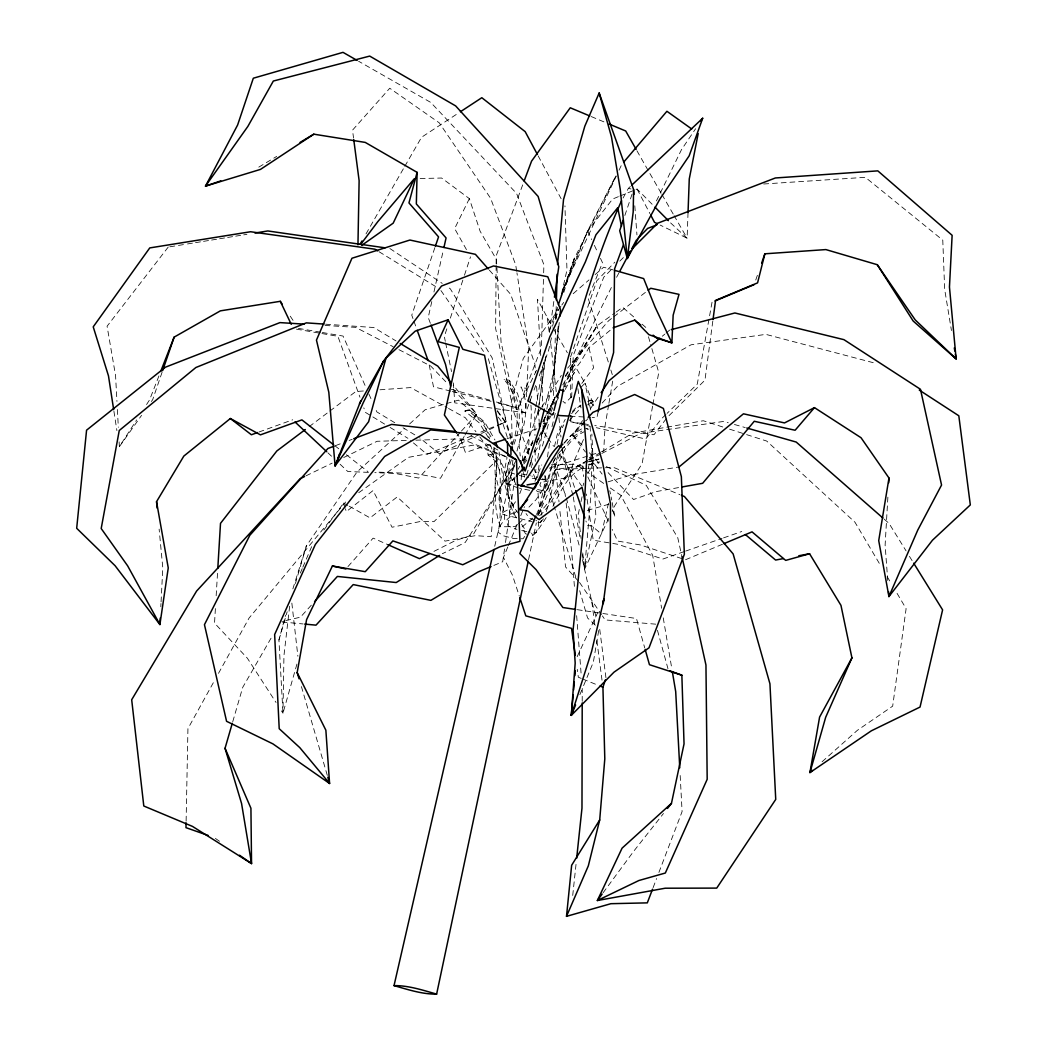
<?xml version="1.0" encoding="UTF-8"?>
<svg xmlns="http://www.w3.org/2000/svg" width="1047" height="1047" viewBox="0 0 1047 1047"><rect width="100%" height="100%" fill="white"/><g stroke="black" fill="none" stroke-linecap="round" stroke-linejoin="round"><path stroke-width="0.75" stroke-dasharray="5 3.75" d="M582.211 701.346L582.237 688.389M496.134 265.48L495.637 328.562L513.855 412.217L528.944 454.45M496.134 263.87L496.199 255.782L523.592 182.492M186.117 821.175L187.936 728.647L214.583 680.432M538.577 521.38L538.433 526.863L535.972 532.517L528.068 532.007M555.564 329.281L553.078 405.398M555.839 319.557L556.219 306.601M543.458 279.313L541.378 347.643L518.147 408.134L496.199 402.598M543.655 272.796L543.903 264.669L516.551 193.407L430.723 102.41L358.571 61.236M553.968 412.152L552.737 415.109L552.855 411.877M688.036 212.58L687.107 238.206L660.186 225.092M570.995 415.319L570.746 421.784L585.09 425.095M571.662 397.559L573.259 355.548L603.739 277.233L612.914 268.032M526.118 403.213L525.646 412.871L454.751 402.859L453.377 382.705M526.419 396.761L528.735 348.442L516.943 272.848M160.819 606.737L160.976 603.504M161.068 601.881L162.795 567.867L159.131 529.128M887.882 497.168L885.121 545.042L887.738 580.47M521.17 479.762L521.537 473.453M522.27 460.863L522.545 456.139L537.491 413.931L540.893 408.422M215.394 608.608L214.53 623.096L247.38 658.223L276.028 702.472M216.166 595.743L217.711 570M512.873 460.078L511.106 480.403L506.12 484.067C504.065 475.822 507.664 467.643 509.117 459.594M608.713 518.474L584.606 569.058L590.6 498.922L592.576 448.548L587.459 472.001M546.809 409.128L553.654 375.533L558.378 324.243M553.654 375.533L558.732 323.955M559.242 322.489L554.203 370.023L544.767 407.558M572.722 895.46L576.151 863.134M539.061 465.313L537.674 477.406L531.797 476.071M289.639 606.226L283.946 655.697L282.965 713.19L280.36 709.172M549.531 443.3L547.45 457.081M538.394 409.325L537.53 415.777L538.878 406.118M538.603 407.715L545.055 359.37M712.798 321.154L704.958 380.166L667.305 417.36M539.1 404.508L546.089 354.645M549.413 332.436L554.203 298.788M504.562 548.929L502.704 561.742L492.509 565.982M505.492 542.529L515.255 475.273M535.92 469.37L535.41 472.55L540.069 471.085M537.726 458.22L545.5 415.528M598.701 630.516L593.361 662.097L582.328 688.73M608.634 404.914L605.087 425.736L603.726 451.008L599.067 452.474M608.909 403.317L613.267 377.692M516.996 451.074C522.309 430.343 531.536 407.689 520.987 386.906L521.354 387.796L526.091 388.215L528.068 393.894M535.541 408.212L534.69 412.976L534.965 435.513M535.828 406.629L543.786 362.223M712.039 302.23L697.263 384.144L667.109 413.343M652.595 406.184L642.047 463.886L614.916 505.465L612.168 511.25M652.883 404.587L658.746 372.523L650.697 344.515M557.096 444.255L558.889 434.636L563.731 424.833M561.14 295.686L574.293 258.596L615.95 175.975M551.991 426.666L555.617 411.707M598.19 411.589L596.921 417.753L592.196 417.465M511.381 459.842C504.824 477.223 511.904 494.943 514.077 512.349L507.782 515.909L500.963 513.514C497.757 494.995 503.646 475.796 507.036 457.578M563.613 387.469L564.608 382.731L580.588 361.961L588.977 347.669L613.215 327.79M528.565 559.674L536.339 522.937M538.04 514.954L545.474 479.814L542.346 478.845M582.433 554.609L584.606 569.058L595.848 515.844L591.856 434.073M579.292 509.496L578.258 514.195L581.059 538.394M580.993 501.683L582.354 495.44M431.796 301.575L428.223 317.477L430.461 323.536M433.942 292.021L443.221 250.665M554.478 446.65L557.148 434.754L565.236 419.363M512.664 444.046C519.561 422.7 519.953 397.258 504.117 379.655L509.091 380.179L517.558 393.541L521.615 408.029L522.662 425.37L519.063 444.648L520.254 455.995M608.464 503.188L601.488 534.153L591.908 525.921L587.485 525.542L585.927 520.987M494.721 546.272L511.512 473.048L513.645 472.616M551.455 337.867L548.576 350.483L537.949 379.394M555.787 318.942L557.946 309.493M561.558 293.723L566.964 270.074L564.948 205.853M509.85 459.227L506.382 473.519L509.222 509.025L500.963 513.514M536.444 444.805L537.229 441.742M542.451 446.074L548.419 424.074L543.445 423.263M552.737 415.109L553.575 411.981M582.996 485.913L583.729 483.138M296.942 664.06L282.965 713.19L278.934 639.992L285.556 615.191M513.985 444.321C522.231 423.276 521.681 397.86 506.539 379.996L504.117 379.655M546.233 511.551C555.865 484.264 554.112 446.388 584.134 431.744M552.528 326.167L557.632 307.373M557.92 455.327L550.146 483.23L547.764 488.779L545.081 492.378L542.621 492.587L537.294 491.527L535.344 489.171M539.009 513.855C545.474 495.401 546.508 475.155 555.46 457.618M232.748 721.71L242.734 687.329L272.442 635.778M278.934 639.992L287.166 611.762M295.411 583.532L306.378 545.88L356.975 472.027L404.836 428.315M555.643 318.772L558.509 309.519M563.77 292.545L574.293 258.596L562.147 293.788M526.615 475.011L530.672 461.91M292.859 588.898L306.378 545.88M514.378 466.007L507.834 484.395L517.872 487.732M536.391 442.528L543.275 431.626L548.131 416.693M550.081 410.712L555.08 397.337M446.833 328.85L444.321 336.519L445.302 341.296M450.354 318.131L463.952 276.761M464.462 275.23L470.509 256.842M531.117 460.458L535.959 446.231M624.85 215.473L632.061 194.153M162.089 372.235L152.666 399.705L150.82 402.323M434.885 247.629L411.759 315.173L413.395 319.715M549.466 330.512L557.397 307.556M548.262 414.664L537.281 448.221L533.918 453.351M570.576 356.948L596.79 280.818L614.851 262.195M755.738 280.033L757.884 273.856M531.797 396.132L525.646 412.871L516.132 409.168L501.094 342.343L496.435 259.512L480.102 231.204L469.344 198.616L441.612 178.029L419.18 178.566M534.035 390.047L535.711 385.479M537.909 515.595L552.41 483.936L555.761 464.397L562.684 448.6L572.447 437.096L581.792 431.063M653.106 887.66L656.587 878.525M658.903 872.439L682.094 811.582L680.027 772.66M615.113 177.401L587.642 230.916L561.493 295.529M519.744 493.726L521.956 487.981M540.893 482.314L539.833 485.075L545.081 492.378M158.935 375.952L149.59 399.849L146.135 405.202M547.018 436.939L543.275 431.626L550.251 413.827M550.84 412.348L554.91 401.969M548.772 413.185L553.955 400.412M564.398 386.932L577.277 355.771L612.142 285.962M507.782 547.005L503.463 557.449L512.349 574.934L519.338 596.162M508.397 545.513L517.048 524.612M520.752 515.661L524.455 506.696M534.965 481.332L541.757 464.907M579.881 694.645L581.713 690.209M618.397 196.666L612.665 199.009L587.642 230.916L561.899 291.72L616.29 176.092M300.345 573.062L302.217 568.665M302.845 567.199L311.626 546.691M536.509 514.483L555.735 469.436L582.904 465.457M583.48 439.518L573.39 462.709L569.136 477.275L541.077 482.379M577.172 656.678L599.224 609.302M619.039 170.229L621.8 164.379M541.43 520.294L540.278 522.702L533.276 521.759M536.522 370.285L518.147 408.134L496.37 401.996M656.456 200.906L681.466 149.708L695.627 128.729M469.344 198.616L454.66 228.586L466.543 249.775M555.054 397.546L547.228 413.329M523.448 461.073L532.844 442.122M542.961 421.705L555.237 396.918M523.435 461.138L532.805 442.305M542.896 422.033L546.508 414.782M536.234 441.965L538.407 437.659M539.126 436.219L550.709 413.238M557.213 400.32L558.666 397.441M514.038 477.982L512.297 480.665L514.522 476.359M518.226 469.187L519.705 466.308M522.662 460.575L533.015 440.486M544.113 418.97L546.338 414.664M547.071 413.225L554.622 398.946M616.578 277.272L618.869 272.966M536.771 442.135L552.895 412.269M565.184 389.51L574.397 372.457L565.288 386.919M623.07 198.027L628.396 188.329L630.752 186.104M218.509 673.339L249.081 618.044L345.641 501.997M464.174 436.442L440.499 478.27L416.143 473.689L376.004 472.04M464.973 435.042L476.804 414.128L453.168 385.06M366.018 233.9L403.998 167.677M404.796 166.29L421.575 137.249L457.722 113.521M515.634 461.361L473.179 534.742L455.353 540.579L432.385 552.162M562.763 384.903L596.973 325.931L614.969 312.909M546.22 517.598L536.273 532.596L532.779 535.397L530.319 535.606M552.934 506.395C560.446 491.724 567.605 475.063 583.31 467.42M587.668 473.493L592.602 465.326L589.958 424.65M541.744 407.047L561.336 375.402M565.485 376.606L596.973 325.931L564.791 376.75M512.297 480.665L514.025 477.942M523.487 462.957L527.793 456.152M514.744 464.947L465.208 542.477L442.318 553.732M119.109 441.847L119.371 446.689L136.647 419.926M582.538 420.593L572.788 435.225L585.495 452.068M590.508 408.618L599.381 395.308M515.49 501.749L509.313 510.74L511.001 516.407L531.876 521.563M524.717 536.417L523.068 538.773L513.815 538.524L503.829 535.933L498.11 532.295C500.309 521.367 500.872 510.321 499.026 499.262C500.453 483.492 503.555 462.447 487.81 452.579L488.111 455.039L495.218 460.798L499.641 470.247L499.105 467.957M119.371 446.689L141.567 415.371M560.878 306.326L523.278 358.401L511.25 402.205L512.245 445.224M561.82 305.017L563.692 302.413M323.863 530.004L343.612 503.07L347.787 505.4M603.072 892.79L633.5 851.512L663.471 813.506M581.805 383.438L593.61 367.772L588.977 347.669M523.88 464.03L527.544 459.188M666.363 418.604L653.982 434.741L594.761 425.527M168.227 247.066L107.082 326.219L115.563 375.559L116.95 401.42M543.485 518.815L540.514 522.388L535.881 520.477M564.333 443.13L570.183 436.233L582.197 428.472M567.631 368.112L608.608 320.762L612.443 317.804M347.957 566.597L373.125 538.119L388.071 544.754M539.545 515.805C557.475 500.165 560.708 472.315 584.75 462.879M460.366 432.228L418.708 478.06L395.452 473.493L374.813 472.629M461.465 431.011L476.804 414.128L453.194 389.484M311.312 605.179L300.45 617.167L282.023 621.473M572.329 411.576L575.366 408.238L580.954 405.032M571.57 413.67L576.635 408.108L580.823 405.713M569.28 420.514L579.423 409.39M584.75 422.124L572.788 435.225L583.833 446.912M585.849 420.933L588.021 418.551M602.156 403.056L617.39 386.382L691.072 344.79L765.854 334.373L874.978 363.139M564.019 442.92L585.155 420.58M528.957 507.141L536.025 499.733L547.921 482.274L552.62 463.271L558.326 453.443L564.425 447.043L562.383 448.051M537.333 514.142C555.774 499.498 559.805 472.249 583.48 462.996M571.727 396.577L565.092 403.226L562.946 401.302M580.575 387.691L584.998 383.254L570.576 358.31M619.811 261.135L624.392 256.541M665.944 414.468L661.311 418.957L645.672 439.033L596.253 427.66M409.613 423.943L425.174 409.73L444.844 404.063M822.091 761.758L857.349 730.348L892.672 706.149L906.113 608.647L896.219 591.921M517.362 524.573L515.032 526.628L500.571 526.785C490.022 501.369 500.257 471.242 490.572 445.224M518.527 523.552L522.021 520.464L520.568 517.65M573.167 293.697L589.003 279.929M595.102 274.628L603.635 267.221L612.875 269.838M662.293 336.231L664.766 334.163M666.01 333.129L669.714 330.041M517.022 510.975L506.984 519.521L508.175 525.974L516.943 529.389M613.712 316.822L646.915 291.223M309.192 426.626L328.601 412.008M329.897 411.026L355.797 391.526L363.859 390.95M532.766 518.147L522.204 526.837L525.424 533.695L529.088 535.135M616.251 311.98L622.677 307.321L634.835 317.895M358.728 492.705L408.448 457.356L473.244 445.119L506.709 457.068M587.262 460.497L581.766 463.808L583.676 476.542M588.636 459.672L601.004 452.212M602.378 451.388L632.624 433.17L703.296 420.737L723.412 427.189M258.792 167.127L276.683 156.422M587.812 401.695L590.6 400.098L593.754 401.511L587.236 405.097M506.12 484.067L515.726 484.617M587.485 460.85L581.766 463.808L583.781 468.179M588.924 460.104L600.389 454.176M601.816 453.443L640.489 433.432L723.621 421.431L728.254 422.739M305.999 475.835L332.135 463.14M343.743 457.5L377.129 441.271L407.82 440.394M480.05 434.178L439.36 453.757L419.585 437.751M481.502 433.471L498.935 425.082M500.387 424.388L506.198 421.588L492.129 357.852L450.289 288.763L447.606 286.983M722.43 544.27L685.419 559.792L640.555 544.99L617.573 541.05L612.168 529.389M471.844 435.788L427.045 454.319L410.28 440.29M480.809 432.084L495.741 425.907M497.246 425.291L506.198 421.588L488.151 358.035M619.837 196.077L637.073 189.062L652.726 204.859M335.511 445.629L341.571 443.326M349.148 440.46L352.185 439.308M488.465 437.698L479.225 422.831L464.868 411.052L467.708 410.005L481.633 421.889L490.873 436.743L491.724 439.74M259.054 431.992L292.702 419.795M684.136 551.625L662.921 559.033L617.442 544.218L593.243 540.226L586.307 494.053M685.654 551.088L722.05 538.394M723.569 537.87L741.76 531.51M490.179 444.321L465.444 452.54L460.222 438.235L457.578 434.361M507.18 438.68L539.65 427.896M549.387 468.14L597.51 452.958M607.954 481.856L631.812 474.828L679.019 466.949M446.362 403.618L458.468 400.124L483.858 422.608L489.708 438.994M608.922 504.196L586.974 510.517L586.32 507.415M586.582 462.198L599.015 458.979M589.409 461.675L598.727 459.253M488.111 455.039L492.928 453.888C514.417 469.121 501.788 500.518 517.833 519.391M588.689 464.646L599.787 461.989M545.474 479.814L538.695 479.474M678.574 487.588L656.089 491.606L633.527 499.524L605.912 470.299M169.836 246.804L185.895 244.213M187.505 243.951L193.931 242.904M195.527 242.655L201.953 241.608M203.563 241.347L209.989 240.313M211.599 240.051L218.025 239.017M219.634 238.755L226.06 237.708M227.657 237.447L234.083 236.413M235.693 236.151L242.119 235.117M243.729 234.855L246.935 234.332M589.291 464.515L598.884 463.114M464.868 411.052L470.744 410.228L484.669 422.098L494.943 439.962M379.996 389.785L410.633 387.586L447.121 407.689M763.708 183.997L865.346 177.323L942.771 240.143L944.682 289.482L951.448 330.538M586.307 468.389L555.735 469.436L559.006 501.932M587.917 468.323L613.66 467.446L679.909 494.668M415.895 440.172L461.125 438.889L506.709 456.701M551.533 464.711L575.968 464.201L583.886 469.684M368.465 472.367L347.826 471.516L339.621 463.808M570.105 416.156L590.613 417.373M325.002 325.434L355.574 327.345L393.135 346.688M325.617 324.204L373.779 327.515L396.028 340.942M655.762 624.169L605.14 619.916L602.391 615.898M282.088 621.983L303.08 623.947M577.263 609.668L601.266 613.254M602.863 613.49L636.471 618.515L644.69 647.766M581.949 423.525L570.746 421.784L570.733 415.306M583.545 423.773L588.349 424.519M521.38 473.898L530.332 475.744M537.15 479.212L526.641 477.118M298.395 328.378L320.735 332.226M322.332 332.501L343.076 336.074L366.254 388.11M296.471 329.151L320.369 333.286M321.953 333.561L337.88 336.309L359.946 397.193M529.703 490.336L519.299 488.111M537.53 489.512L543.589 490.794L545.16 486.606L544.937 475.665M519.325 475.456L525.175 476.778M586.686 425.462L589.88 426.194M521.707 530.515L526.484 531.627L521.249 523.853M628.396 188.329L631.001 188.957M450.733 391.133L433.484 386.788L428.642 362.092M452.304 391.526L494.629 402.205M451.283 389.275L490.153 400.242M734.431 424.493L745.242 427.569M589.33 400.216L593.754 401.511M511.512 473.048L514.64 474.016M729.589 429.165L745.058 434.125M746.616 434.623L766.718 441.062L854.98 522.244L880.54 565.445M534.598 520.032L529.455 518.252L526.039 513.567M581.229 678.404L578.337 677.226L577.237 669.347M582.669 678.993L598.583 685.458M591.228 116.557L604.708 122.198M606.278 466.582L646.235 485.324L677.749 537.674L681.99 556.768M398.92 349.659L430.71 366.031L447.566 383.621M470.901 435.631L497.953 450.066M448.522 408.461L465.352 417.753L475.953 431.783M349.175 506.185L370.036 517.872L397.206 496.932L445.014 541.129L475.338 535.658L491.187 536.692L497.142 459.869L492.365 446.454M394.771 422.739L376.855 411.903L374.865 407.44M403.043 427.752L416.824 436.089M384.615 424.1L365.468 412.413L363.806 407.846M390.099 427.438L407.885 438.287M379.093 251.751L437.24 287.532M389.864 248.519L442.24 283.397M585.194 470.6L604.983 484.316M610.257 487.967L620.819 495.283L652.7 555.394L661.625 608.268M215.394 838.425L222.082 843.084M334.948 445.8L338.757 448.783M346.374 454.764L367.981 471.7M642.138 324.23L645.79 327.397M884.152 519.103L889.034 523.382L906.048 550.84M670.617 222.919L687.107 238.206L674.124 215.656M595.311 625.203L587.563 617.979L579.698 590.717M327.894 452.801L332.58 457.212M589.356 452.762L600.402 464.449M578.454 581.216L565.537 566.924L559.661 508.436M489.315 270.1L510.687 294.338L534.899 364.042L535.488 372.025M589.396 457.251L602.104 474.082M479.801 436.887L497.142 459.869L433.942 521.668L420.946 521.38L392.062 527.23L373.02 490.585L346.308 511.643L345.405 508.79M498.228 417.125L502.704 423.093L507.376 437.424M497.351 410.594L506.813 423.708L511.473 438.039L511.787 444.334M497.351 411.301L505.858 423.093L510.53 437.437L510.7 443.627M547.961 438.261L553.588 446.205M559.203 454.162L581.687 485.978M440.931 290.556L483.518 351.426M579.528 582.407L601.475 614.563M290.255 316.194L293.867 321.612M518.396 513.41C504.405 495.728 502.18 473.192 499.092 451.964M909.437 556.337L912.84 561.82M887.149 576.596L891.272 583.559M540.71 355.47L537.464 299.285L552.135 326.428M552.934 327.816L567.369 352.76M661.141 193.106L648.996 171.957M661.953 194.52L673.313 214.255M636.942 150.768L648.185 170.543M531.575 533.159L532.779 535.397M538.184 155.911L561.127 198.721M637.073 189.062L649.965 213.653M587.642 230.916L591.686 239.58M594.395 245.364L597.758 252.589M600.468 258.373L602.496 262.705L588.1 297.989L608.425 362.367M587.838 476.922L608.791 522.1M368.91 394.052L371.554 400.006M513.75 479.146L515.778 484.251M533.59 474.461L535.776 480.102M413.945 321.22L416.667 328.784M554.387 463.468L565.904 496.461M531.091 460.484L533.25 466.517M533.787 468.022L535.41 472.55L535.37 469.331M561.716 449.49L575.117 489.041M612.469 509.653L614.942 517.035L612.011 501.618M500.571 526.785L500.191 525.659L504.719 519.351L504.117 512.389L496.658 479.578L496.461 456.23L493.87 447.239M575.771 577.093L554.347 506.879M523.421 472.419L524.966 478.283M610.846 370.023L612.299 374.63M343.612 503.07L344.96 507.363M301.418 686.583L327.384 775.657M545.016 475.783L553.889 505.321M648.459 336.741L650.252 342.958M582.472 559.792L591.843 601.881L596.672 618.659M566.322 497.992L579.698 547.319M657.451 630.32L667.973 668.719M572.892 495.414L562.92 456.427L562.095 448.338M573.285 496.972L580.025 538.564M609.76 490.781L610.558 493.896M541.953 515.307L538.734 502.115L537.752 489.708M590.665 409.927L584.998 383.254L594.238 405.974L588.362 400.255L588.689 405.137M445.629 342.893L451.532 371.633M528.774 453.744C527.688 435.918 533.826 417.635 530.044 399.574M530.502 462.735L531.941 470.234M611.134 496.985L611.723 500.073M663.248 617.874L671.899 669.138M577.879 388.659L580.967 407.898M516.681 271.238L515.687 264.799L490.572 198.21L439.243 122.826L389.746 88.249L352.512 130.155L353.546 138.047M113.927 411.288L116.898 430.605M547.332 318.105L549.23 332.396M550.722 343.521L556.258 391.696M591.843 601.881L595.18 627.637M596.855 640.528L602.09 680.772M599.735 629.339L606.004 678.168M582.734 552.921L584.606 569.058M565.053 493.386L565.419 496.579M566.139 502.992L571.806 552.646L574.541 588.192M291.851 603.098L297.885 656.233M558.928 417.596L560.93 437.005M576.648 615.675L581.124 673.849M634.796 205.775L636.942 234.908M536.561 386.395L537.752 402.349M538.341 410.332L539.179 421.509M541.718 369.827L542.752 407.191M117.382 409.508L118.337 427.294M543.131 425.108L543.275 431.626M535.135 450.001L535.266 461.282M570.576 358.558L570.68 397.467M588.244 429.191L585.797 428.472L588.244 429.191"/><path stroke-width="1.5" d="M582.211 702.956L581.975 808.179L576.661 858.291M186.078 822.798L185.986 827.667L208.144 835.427M357.956 244.867L359.121 180.647L353.755 139.631M557.528 264.472L563.522 199.545L584.828 126.164L599.159 93.026L633.605 189.586L633.186 212.031L627.31 258.465L619.693 230.706L623.292 220.04M300.057 142.418L313.825 134.173L365.272 142.418L417.112 172.362L416.34 203.969L446.074 237.931L443.941 247.485M556.402 300.123L557.148 274.196M688.036 212.58L689.266 178.945L698.179 133.61M160.243 618.07L159.903 624.549L115.118 565.746L76.68 528.29L86.574 430.173L165.374 367.209L279.955 322.607L304.088 324.125M888.707 482.811L888.982 478.021L861.027 437.725L814.448 407.623L784.517 422.923L743.462 413.814L679.019 466.949M217.802 568.39L220.511 523.356L276.814 450.995L305.305 429.545M588.493 417.046L592.942 412.348L634.678 394.523L663.379 408.422L681.361 476.699L684.358 554.269L649.009 647.831L613.987 672.174L571.296 715.363L575.183 663.131L573.089 630.137L583.14 530.672L586.883 454.673L581.609 389.366L578.297 381.383L560.695 446.454L519.993 509.81L527.793 510.975L539.061 519.6L582.053 487.261L584.671 499.668M652.53 889.178L647.308 902.867L610.898 903.692L566.506 916.347L588.335 865.83L599.695 819.971L604.8 758.866L602.928 687.212L605.48 679.673M575.588 705.011L571.296 715.363L573.167 694.711M573.599 689.947L574.319 682.003M574.895 675.642L575.327 670.878M566.506 916.347L571.649 865.254L599.695 819.971M559.909 316.142L560.59 309.807L547.79 276.761L493.543 265.951L441.533 286.014L383.647 360.914L359.461 403.802M713.02 319.557L715.559 300.41L757.57 282.873L764.873 253.806L825.861 249.579L877.281 264.708L915.248 319.937L956.133 358.951L949.459 287.009L952.129 235.3L877.818 170.87L775.356 177.977L657.686 223.207L632.427 248.492M554.439 297.191L558.771 266.749L538.119 196.43L455.641 105.904L369.709 56.093L273.346 81.025L247.851 126.438L205.487 186.13L260.494 169.392L313.825 134.173M888.982 478.021L878.721 540.618L888.929 596.568L932.471 540.213L970.32 504.916L958.816 415.777L919.266 390.073M603.255 603.674L610.309 549.583L610.493 503.751L602.653 462.735L581.609 389.366M297.165 672.593L306.588 619.615L332.396 566.021L365.259 571.688L392.887 540.893L462.748 564.765L499.799 546.822L519.966 541.312L516.446 459.947L480.337 434.714L430.683 429.898L384.629 456.466L315.356 544.453L274.641 634.521L279.209 728.712L299.808 747.65L329.583 783.496L325.866 730.204L297.165 672.593L299.062 678.809M598.19 411.589L601.698 394.614L613.594 352.577L614.55 268.974L623.449 244.762M563.286 389.039C557.986 424.336 543.314 458.364 520.804 486.057L523.932 485.494M494.001 549.453L394.025 985.62C407.833 989.559 422.281 994.323 436.625 994.113L528.238 561.271M667.463 808.441L671.454 803.376L684.044 743.894L681.859 675.197L669.884 670.8M540.043 426.338L544.375 409.128M553.981 410.424L556.481 401.04M557.305 397.899C575.34 331.245 593.06 263.844 621.538 200.802M417.112 172.362L408.958 202.935L438.562 236.884L435.408 246.084M539.297 423.106L539.65 427.896L525.175 471.058L516.956 455.825L499.628 432.136L484.525 355.234L462.879 349.305L448.116 319.78L415.266 331.114L385.977 358.113L368.623 421.719L335.079 465.81L328.81 392.245L316.456 340.092L351.949 258.243L409.927 240.038L475.417 254.329L488.242 268.883M304.559 476.542L300.201 478.662L196.587 591.071L131.686 699.749L143.792 806.007L192.491 826.41L251.542 863.605L241.556 803.455L225.04 748.291L232.29 723.281M571.296 715.363L591.66 651.286L604.054 598.936L602.679 601.907M162.612 370.703L174.129 337.134L220.38 310.854L280.295 301.314L282.101 304.01M558.444 304.507L562.147 293.788M761.653 263.059L764.873 253.806M631.93 184.992L702.694 118.246L689.148 155.872L659.937 198.956L627.31 258.465L620.243 189.285L611.487 136.961L599.159 93.026M524.154 180.961L531.575 161.12L570.249 107.776L589.723 115.929M383.647 360.914L363.152 402.886L335.079 465.81L336.82 461.243M337.985 458.193L339.725 453.626M160.688 371.476L174.129 337.134M335.079 465.81L360.744 400.844M627.31 258.465L630.32 251.097M535.148 487.837C541.927 473.323 546.77 456.937 558.732 445.695L561.166 447.265M535.868 515.988L519.836 553.536L536.116 569.673L562.867 607.522L575.667 609.433M798.769 555.761L809.58 553.745L840.963 605.362L851.931 657.869L825.677 717.287L809.946 772.581L871.34 730.819L920.038 707.065L942.601 609.878L913.691 563.194M448.116 319.78L438.13 341.636L459.306 347.421L444.373 415.005L456.701 433.078M619.641 271.539L630.333 251.463M631.865 248.597L636.458 239.999M383.673 362.327L385.977 358.113M851.931 657.869L819.592 717.09L809.946 772.581L812.367 770.409M360.338 243.82L361.961 240.993M556.258 396.42L560.093 389.772L564.111 390.937M157.155 508.135L156.54 501.683L183.84 456.073L230.353 418.525L260.428 434.858L301.902 419.886L333.666 444.805M601.148 392.651L609.118 380.676L659.819 338.299M700.927 120.863L702.694 118.246M602.13 894.073L597.366 900.525L665.211 888.209L716.737 888.105L775.735 799.411L769.938 683.77L733.136 553.915L684.424 496.527L681.414 495.283M360.757 244.291L377.849 221.598L414.363 178.684L393.188 223.168L361.83 245.312M623.894 161.905L666.913 111.283L691.674 128.951M814.448 407.623L795.118 430.252L754.259 421.274L702.668 483.295L681.793 487.012M516.459 475.979L524.468 467.276M519.587 508.96L527.609 499.628M314.571 601.593L337.383 576.439L396.211 582.538L439.596 555.42M560.695 446.454L562.906 444.098M637.44 238.899L647.609 228.429L656.77 224.922M671.454 803.376L622.075 848.162L597.366 900.525L638.932 880.501L665.329 873.028L707.183 779.308L705.953 665.015L681.99 556.768M648.198 290.228L650.75 288.265L679.006 294.364L673.156 315.16L671.873 342.827L656.731 338.155L653.066 335.145M460.392 111.767L481.816 97.711L525.175 131.647L537.412 154.485M429.519 553.614L419.467 558.679L388.071 544.754M723.909 543.655L752.034 531.863L785.695 560.394L809.58 553.745M715.049 300.973L754.115 284.653M491.043 566.584L477.942 572.028L430.893 600.363L353.232 584.579L315.998 625.151L304.69 624.091M333.993 446.192L327.92 448.496L249.84 535.253L204.453 624.653L226.571 721.304L272.901 743.867L329.583 783.496L327.816 777.227M353.703 438.745L391.591 424.401L455.615 431.521M257.523 432.555L251.398 434.767L230.353 418.525M613.215 327.79L634.744 320.107L640.843 325.12M220.812 180.869L205.487 186.13L237.617 124.999L253.322 78.211L343.01 52.35L357.158 60.425M493.268 443.3L505.636 439.19M671.271 329.635L734.876 312.974L843.934 339.66L920.47 389.288L941.554 485.049L917.774 530.057L888.929 596.568L888.563 591.738M394.025 985.62C408.356 985.41 422.805 990.174 436.625 994.113M783.326 558.614L775.605 560.053L745.385 534.572M527.047 484.918L537.962 482.942M254.971 233.036L267.823 230.955L385.034 247.825M557.475 415.397L568.521 416.052M324.02 324.086L306.352 322.869L195.881 367.51L119.253 430.5L101.193 528.526L127.655 565.864L159.903 624.549L168.253 567.919L156.54 501.683M332.396 566.021L345.863 568.966M534.428 488.818L517.297 484.643M614.406 270.283L643.669 278.581L655.095 307.098L671.873 342.827L648.878 334.647L634.744 320.107M746.786 428.014L796.204 442.056L882.922 518.029M681.859 675.197L649.454 664.701L645.122 649.297M600.036 686.047L602.928 687.212M609.197 124.083L625.687 130.98L636.131 149.355M657.346 223.718L654.506 222.33L650.724 215.106M507.913 455.393L516.446 459.947M551.363 414.324L527.897 400.949L549.74 337.029L585.391 261.881L595.952 234.764L617.743 207.738L621.46 226.283M400.203 343.455L437.751 366.097L451.113 382.521M377.705 250.9L374.931 249.199L250.586 231.74L149.76 247.917L93.222 326.847L108.482 375.886L113.678 409.678M239.501 855.216L251.542 863.605L250.927 808.271L225.04 748.291M295.058 421.993L326.716 451.702M654.964 207.123L668.392 220.655M877.281 264.708L913.167 321.023L956.133 358.951L955.348 354.213M280.295 301.314L291.236 324.295M431.024 325.054L445.551 364.461L450.576 386.173M417.203 330.302L428.092 360.574M495.99 442.96L497.547 447.462M575.628 490.559L584.907 517.938M519.836 597.68L525.816 615.872L571.544 628.37L575.274 655.16M522.99 471.071L520.765 460.85M672.449 672.344L675.695 691.57L679.765 767.804M954.314 347.905L954.825 351.059M633.605 189.586L633.972 194.441M510.792 446.729L511.001 454.463M512.284 446.82L512.363 450.014M507.468 442.109L507.703 454.62"/></g></svg>
